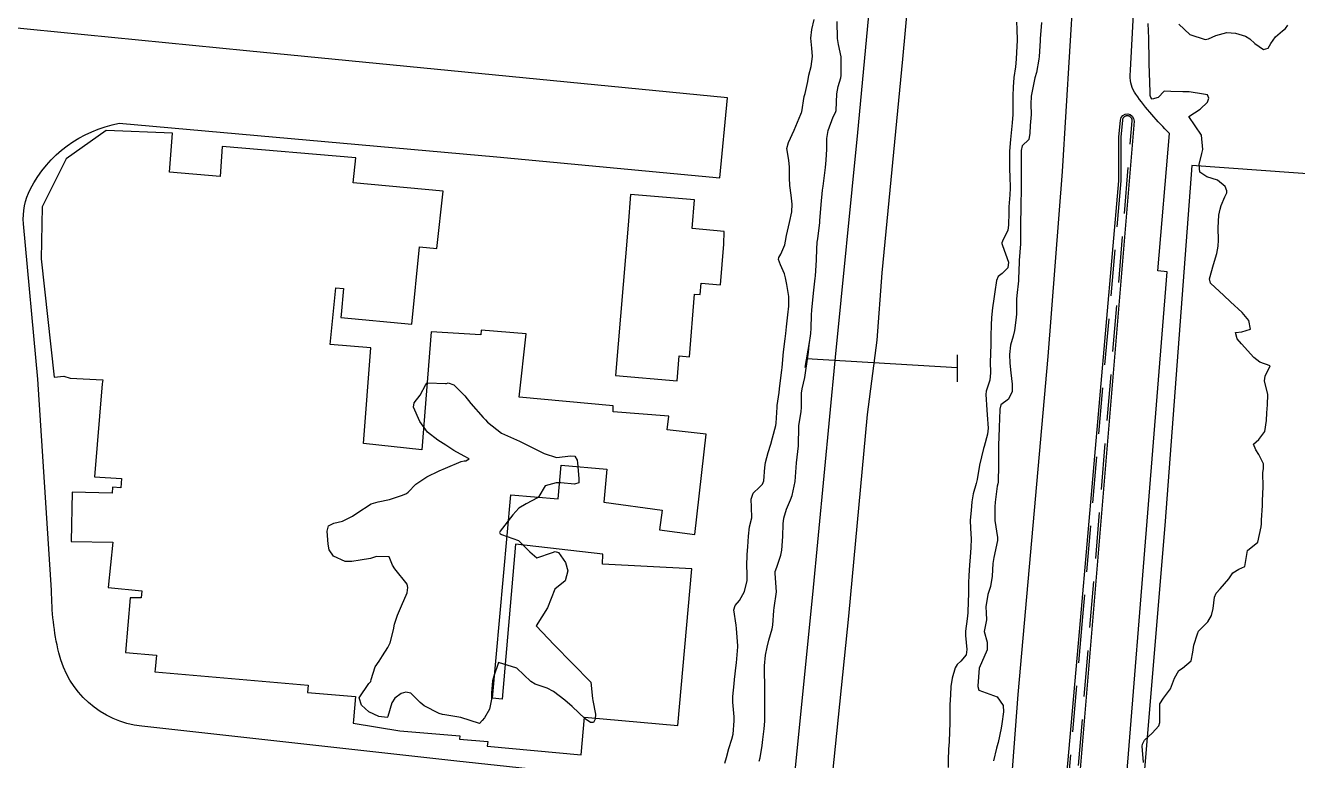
# Model space of a CAD drawing. Header units: metres. Extents: x 298520 to 308411, y 7433745 to 7450750.
# Drawn here: x 300370.5 to 300508.2, y 7446359.8 to 7446439.4 of the extents above; entities that cross this region are included whole.
import ezdxf

# ---------------------------------------------------------------- set-up
doc = ezdxf.new("R2010")
doc.units = ezdxf.units.M
doc.header["$LTSCALE"] = 10
doc.linetypes.add('DASHED', pattern=[0.75, 0.5, -0.25])
for name, color, linetype in [('Area Verde e Lazer', 94, 'Continuous'), ('Canteiro', 45, 'DASHED'), ('Curvas de Nivel 1m', 11, 'Continuous'), ('Edificações', 30, 'Continuous'), ('Linha Férrea', 251, 'TRACKS'), ('Pórtico', 62, 'Continuous'), ('Vias Primárias', 230, 'Continuous')]:
    doc.layers.add(name, color=color, linetype=linetype)
doc.linetypes.add('TRACKS', pattern='A,0.15,[130,ltypeshp.shx,S=0.25,R=0,X=0,Y=0],0.15', length=0.3)

msp = doc.modelspace()

# ---------------------------------------------------------------- linework, layer by layer
at = {"layer": 'Area Verde e Lazer'}
msp.add_lwpolyline([(300587.65, 7446262.7), (300591.1, 7446271.17), (300598.93, 7446368.55, 0.107982), (300598.48, 7446382.79, 0.030285), (300595.03, 7446393.65, 0.129096), (300585.58, 7446406.75, 0.00851), (300576.75, 7446413.78, 0.144429), (300563.28, 7446418.98), (300519.27, 7446422.57), (300496.76, 7446424.2), (300493.89, 7446385.69), (300484.65, 7446274.71), (300483, 7446253.43), (300508.99, 7446251.14, -0.167668), (300509.75, 7446250.81, 0.419535), (300583.46, 7446253.91, 0.146064)], format="xyb", close=True, dxfattribs=at)
at = {"layer": 'Canteiro'}
msp.add_lwpolyline([(300470.73, 7446182.87), (300475.83, 7446249.91), (300478.23, 7446280.22), (300480.14, 7446306.9), (300490.3, 7446429.02, 0.974059), (300489.24, 7446429.09), (300489.07, 7446427.25), (300489.07, 7446422.54), (300484.93, 7446375.33), (300481.24, 7446333.36), (300479.07, 7446302.24), (300475.01, 7446249.89), (300472.85, 7446220.73), (300470.55, 7446189.45), (300469.94, 7446182.63), (300469.74, 7446180.39), (300470.71, 7446181.98)], format="xyb", close=True, dxfattribs=at)
at = {"layer": 'Curvas de Nivel 1m', "flags": 128}
for points, elevation in [([(300446.23, 7446359.47), (300446.41, 7446360.09), (300446.65, 7446361.06), (300446.99, 7446362.09), (300447.1, 7446362.62), (300447.24, 7446364.08), (300447.24, 7446364.51), (300447.07, 7446366.09), (300447.07, 7446366.71), (300447.21, 7446368.08), (300447.26, 7446368.54), (300447.44, 7446370.08), (300447.47, 7446370.35), (300447.64, 7446372.08), (300447.64, 7446372.2), (300447.48, 7446374.08), (300447.44, 7446374.42), (300447.2, 7446376.09), (300447.32, 7446376.57), (300447.81, 7446377.1), (300448.35, 7446378.07), (300448.63, 7446379.28), (300448.64, 7446380.07), (300448.6, 7446380.81), (300448.63, 7446382.07), (300448.71, 7446382.9), (300448.77, 7446384.07), (300448.9, 7446385.07), (300449.15, 7446386.06), (300449.09, 7446387.22), (300449.05, 7446388.06), (300449.29, 7446388.72), (300449.96, 7446389.38), (300450.31, 7446389.71), (300450.45, 7446390.05), (300450.53, 7446391.5), (300450.6, 7446392.04), (300450.92, 7446393.13), (300451.18, 7446394.04), (300451.36, 7446394.7), (300451.74, 7446396.03), (300451.78, 7446396.3), (300451.87, 7446398.03), (300451.89, 7446398.21), (300452.08, 7446399.61), (300452.13, 7446400.03), (300452.35, 7446401.79), (300452.39, 7446402.03), (300452.43, 7446402.34), (300452.57, 7446404.02), (300452.76, 7446405.41), (300452.83, 7446406.02), (300452.88, 7446406.73), (300453.03, 7446408.02), (300453.15, 7446408.98), (300453.16, 7446410.02), (300452.92, 7446411.32), (300452.78, 7446412.02), (300452.67, 7446412.45), (300452.25, 7446413.43), (300452.04, 7446414.03), (300452.06, 7446414.23), (300452.26, 7446414.6), (300452.71, 7446415.59), (300452.79, 7446416.02), (300452.88, 7446416.61), (300453.22, 7446418.02), (300453.48, 7446419.18), (300453.52, 7446420.01), (300453.38, 7446420.97), (300453.24, 7446422.02), (300453.2, 7446422.86), (300453.2, 7446424.02), (300453.14, 7446424.78), (300452.94, 7446426.02), (300453.09, 7446426.7), (300453.71, 7446428.01), (300454.44, 7446429.75), (300454.52, 7446429.93), (300454.54, 7446430), (300454.8, 7446431.66), (300454.9, 7446432), (300455.19, 7446433.29), (300455.31, 7446433.99), (300455.57, 7446434.92), (300455.69, 7446435.99), (300455.62, 7446436.9), (300455.53, 7446437.99), (300455.63, 7446438.91), (300455.9, 7446439.99)], 667), ([(300449.94, 7446359.71), (300450.03, 7446360.05), (300450.27, 7446361.4), (300450.34, 7446362.04), (300450.47, 7446363.22), (300450.56, 7446364.04), (300450.56, 7446365.16), (300450.53, 7446366.04), (300450.54, 7446367.19), (300450.56, 7446368.04), (300450.52, 7446369.24), (300450.5, 7446370.04), (300450.6, 7446371.18), (300450.78, 7446372.04), (300450.99, 7446372.81), (300451.33, 7446374.03), (300451.4, 7446374.41), (300451.51, 7446376.03), (300451.54, 7446376.3), (300451.82, 7446378.03), (300451.66, 7446380.03), (300451.67, 7446380.22), (300451.86, 7446380.72), (300452.29, 7446382.02), (300452.4, 7446382.55), (300452.51, 7446384.02), (300452.52, 7446385.41), (300452.59, 7446386.02), (300452.89, 7446386.97), (300453.32, 7446388.01), (300453.49, 7446388.46), (300453.82, 7446390), (300453.99, 7446392), (300454.18, 7446393.83), (300454.19, 7446394), (300454.22, 7446395.82), (300454.24, 7446396), (300454.48, 7446397.57), (300454.51, 7446398), (300454.52, 7446399.55), (300454.58, 7446400), (300454.86, 7446401.24), (300454.99, 7446401.99), (300455.14, 7446402.97), (300455.27, 7446403.99), (300455.36, 7446404.77), (300455.52, 7446405.99), (300455.57, 7446406.59), (300455.58, 7446407.99), (300455.62, 7446408.55), (300455.77, 7446409.98), (300455.8, 7446410.39), (300456, 7446411.98), (300456.02, 7446412.2), (300456.12, 7446413.98), (300456.13, 7446414.11), (300456.22, 7446415.98), (300456.23, 7446416.03), (300456.29, 7446416.3), (300456.5, 7446417.98), (300456.51, 7446418.19), (300456.65, 7446419.98), (300456.8, 7446421.52), (300456.86, 7446421.97), (300456.94, 7446422.55), (300457.1, 7446423.97), (300457.19, 7446424.78), (300457.24, 7446425.97), (300457.24, 7446427.13), (300457.39, 7446427.97), (300457.93, 7446429.45), (300458.2, 7446429.95), (300458.25, 7446430.15), (300458.33, 7446431.95), (300458.48, 7446432.75), (300458.76, 7446433.68), (300458.8, 7446433.95), (300458.82, 7446435.64), (300458.79, 7446435.95), (300458.53, 7446437.29), (300458.41, 7446437.95), (300458.39, 7446439.78)], 668), ([(300477.79, 7446439.72), (300477.82, 7446438.98), (300477.85, 7446437.72), (300477.78, 7446436.46), (300477.75, 7446435.72), (300477.66, 7446434.88), (300477.48, 7446433.73), (300477.41, 7446432.66), (300477.39, 7446431.73), (300477.38, 7446430.81), (300477.38, 7446429.73), (300477.33, 7446428.83), (300477.22, 7446427.73), (300477.14, 7446427), (300477.04, 7446425.73), (300477.03, 7446425.09), (300477.04, 7446423.73), (300477.05, 7446423.05), (300477.08, 7446421.73), (300477.06, 7446421.02), (300476.97, 7446419.73), (300476.94, 7446419.11), (300476.92, 7446417.73), (300476.84, 7446417.19), (300476.28, 7446415.99), (300476.18, 7446415.83), (300476.19, 7446415.74), (300476.27, 7446415.54), (300476.9, 7446413.73), (300476.86, 7446413.12), (300476.24, 7446412.5), (300475.8, 7446412.18), (300475.61, 7446411.75), (300475.45, 7446410.51), (300475.32, 7446409.75), (300475.17, 7446408.77), (300475.09, 7446407.75), (300475.04, 7446406.89), (300475.01, 7446405.75), (300475, 7446404.9), (300474.96, 7446403.75), (300474.95, 7446402.92), (300474.98, 7446401.75), (300474.89, 7446400.96), (300474.5, 7446399.76), (300474.45, 7446399.39), (300474.58, 7446397.75), (300474.62, 7446397.19), (300474.71, 7446395.75), (300474.66, 7446395.12), (300474.28, 7446393.76), (300474.22, 7446393.55), (300474, 7446392.67), (300473.79, 7446391.76), (300473.54, 7446390.21), (300473.43, 7446389.78), (300473.09, 7446388.64), (300472.94, 7446387.78), (300472.86, 7446386.86), (300472.78, 7446385.78), (300472.8, 7446384.89), (300472.86, 7446383.78), (300472.84, 7446382.83), (300472.76, 7446381.78), (300472.69, 7446380.95), (300472.61, 7446379.78), (300472.58, 7446379.05), (300472.57, 7446377.78), (300472.56, 7446377.04), (300472.52, 7446375.78), (300472.46, 7446375.12), (300472.25, 7446373.79), (300472.25, 7446373.3), (300472.42, 7446371.78), (300472.33, 7446371.21), (300471.74, 7446370.54), (300471.35, 7446370.18), (300471.15, 7446369.8), (300470.83, 7446368.69), (300470.69, 7446367.8), (300470.63, 7446366.87), (300470.58, 7446365.8), (300470.58, 7446364.89), (300470.57, 7446363.8), (300470.54, 7446362.9), (300470.48, 7446361.8), (300470.44, 7446360.99), (300470.37, 7446359.8), (300470.38, 7446359.02)], 668), ([(300480.47, 7446439.69), (300480.34, 7446437.9), (300480.33, 7446437.69), (300480.22, 7446435.99), (300480.19, 7446435.69), (300479.93, 7446434.27), (300479.78, 7446433.7), (300479.56, 7446432.62), (300479.36, 7446431.7), (300479.32, 7446430.85), (300479.38, 7446429.71), (300479.25, 7446428.53), (300479.22, 7446427.71), (300479.12, 7446427), (300478.4, 7446426.31), (300478.3, 7446425.81), (300478.3, 7446425.72), (300478.3, 7446423.79), (300478.3, 7446423.72), (300478.28, 7446421.79), (300478.28, 7446421.72), (300478.24, 7446419.81), (300478.24, 7446419.72), (300478.2, 7446417.82), (300478.2, 7446417.72), (300478.21, 7446415.79), (300478.2, 7446415.72), (300478.08, 7446413.9), (300478.08, 7446413.72), (300478.01, 7446411.94), (300477.99, 7446411.72), (300477.82, 7446410.12), (300477.8, 7446409.72), (300477.77, 7446408.14), (300477.74, 7446407.72), (300477.58, 7446406.32), (300477.43, 7446405.73), (300477.15, 7446404.73), (300477.03, 7446403.73), (300477.06, 7446402.79), (300477.17, 7446401.73), (300477.31, 7446400.51), (300477.32, 7446399.73), (300476.9, 7446398.9), (300476.07, 7446398.28), (300475.98, 7446397.82), (300475.98, 7446397.74), (300475.91, 7446395.88), (300475.91, 7446395.74), (300475.85, 7446393.9), (300475.85, 7446393.74), (300475.83, 7446391.91), (300475.83, 7446391.74), (300475.81, 7446389.9), (300475.77, 7446389.74), (300475.69, 7446389.47), (300475.48, 7446387.75), (300475.43, 7446387.24), (300475.44, 7446385.75), (300475.72, 7446383.92), (300475.74, 7446383.74), (300475.73, 7446383.58), (300475.33, 7446381.75), (300475.22, 7446381.1), (300475.15, 7446379.75), (300474.97, 7446378.62), (300474.68, 7446377.76), (300474.46, 7446376.41), (300474.51, 7446375.76), (300474.53, 7446375.02), (300474.28, 7446373.76), (300474.6, 7446372.59), (300474.59, 7446371.76), (300473.73, 7446369.77), (300473.61, 7446367.87), (300473.61, 7446367.77), (300473.7, 7446367.39), (300474.91, 7446366.96), (300475.69, 7446366.66), (300476.35, 7446365.73), (300476.37, 7446365.04), (300476.19, 7446363.73), (300476.12, 7446363.26), (300475.79, 7446361.74), (300475.76, 7446361.61), (300475.63, 7446361.11), (300475.28, 7446359.74)], 667), ([(300491.51, 7446359.55), (300491.4, 7446361.32), (300491.43, 7446361.55), (300491.64, 7446361.99), (300492.45, 7446362.73), (300493.18, 7446363.53), (300493.3, 7446363.89), (300493.29, 7446365.53), (300493.31, 7446365.91), (300493.69, 7446366.53), (300494.45, 7446367.52), (300494.88, 7446368.68), (300495.35, 7446369.51), (300495.73, 7446369.78), (300496.68, 7446370.55), (300496.87, 7446371.49), (300496.99, 7446372.26), (300497.36, 7446373.48), (300497.49, 7446373.77), (300497.78, 7446374.07), (300498.49, 7446374.78), (300498.87, 7446375.47), (300499.06, 7446376.22), (300499.22, 7446377.47), (300499.39, 7446377.9), (300499.83, 7446378.35), (300500.77, 7446379.45), (300501.2, 7446380.09), (300501.86, 7446380.48), (300502.49, 7446380.79), (300502.62, 7446381.42), (300502.79, 7446382.52), (300503.89, 7446383.41), (300504.25, 7446385.07), (300504.29, 7446385.4), (300504.31, 7446385.79), (300504.41, 7446387.4), (300504.42, 7446387.88), (300504.47, 7446389.4), (300504.46, 7446390.93), (300504.5, 7446391.4), (300504.5, 7446391.9), (300504.01, 7446392.89), (300503.69, 7446393.41), (300503.43, 7446394.01), (300504.02, 7446394.52), (300504.65, 7446395.4), (300504.85, 7446396.6), (300504.86, 7446397.4), (300504.95, 7446398.28), (300504.99, 7446399.4), (300504.63, 7446400.87), (300504.68, 7446401.4), (300505.25, 7446402.52), (300504.13, 7446402.91), (300503.48, 7446403.42), (300502.15, 7446404.87), (300501.66, 7446405.43), (300501.5, 7446406.1), (300502.16, 7446406.19), (300503.12, 7446406.47), (300502.93, 7446407.42), (300502.19, 7446408.28), (300500.96, 7446409.44), (300500.21, 7446410.12), (300498.77, 7446411.47), (300498.67, 7446411.91), (300499.1, 7446413.47), (300499.45, 7446414.65), (300499.6, 7446415.46), (300499.63, 7446416.11), (300499.6, 7446417.46), (300499.67, 7446418.81), (300499.82, 7446419.46), (300499.94, 7446419.85), (300500.34, 7446420.8), (300500.55, 7446421.25), (300500.55, 7446421.45), (300500.36, 7446421.93), (300499.53, 7446422.62), (300498.37, 7446422.95), (300497.61, 7446423.49), (300497.55, 7446424.32), (300497.83, 7446425.49), (300497.95, 7446425.94), (300497.82, 7446427.49), (300496.44, 7446429.5), (300497.65, 7446430.29), (300498.46, 7446431.05), (300498.58, 7446431.48), (300498.47, 7446431.83), (300498.02, 7446431.93), (300496.47, 7446432.17), (300495.8, 7446432.18), (300494.47, 7446432.2), (300493.76, 7446432.24), (300493.12, 7446431.54), (300492.46, 7446431.36), (300492.32, 7446431.55), (300492.26, 7446431.76), (300492.21, 7446433.55), (300492.19, 7446433.85), (300492.15, 7446435.55), (300492.14, 7446435.93), (300492.11, 7446437.55), (300492.12, 7446437.98), (300492.02, 7446439.56)], 667), ([(300495.35, 7446439.51), (300496.55, 7446438.36), (300498.2, 7446437.83), (300498.55, 7446437.89), (300499.36, 7446438.28), (300500.55, 7446438.61), (300501.47, 7446438.52), (300502.55, 7446438.18), (300503.04, 7446437.91), (300503.58, 7446437.41), (300504.53, 7446436.74), (300505.02, 7446436.91), (300505.32, 7446437.39), (300505.82, 7446438.12), (300506.56, 7446438.78), (300506.89, 7446439.04), (300507.16, 7446439.37)], 667)]:
    msp.add_lwpolyline(points, dxfattribs=dict(at, elevation=elevation))
at = {"layer": 'Curvas de Nivel 1m', "elevation": 667, "flags": 128}
msp.add_lwpolyline([(300416.09, 7446400.6), (300416.29, 7446400.65), (300416.89, 7446400.45), (300418.08, 7446399.27), (300418.72, 7446398.42), (300420.05, 7446396.91), (300420.3, 7446396.66), (300420.54, 7446396.4), (300422.03, 7446395.2), (300424.01, 7446394.36), (300426, 7446393.34), (300426.67, 7446393), (300428, 7446392.58), (300429.55, 7446392.75), (300430, 7446392.71), (300430.24, 7446392.29), (300430.26, 7446392.02), (300430.43, 7446390.29), (300430.41, 7446389.84), (300429.96, 7446389.69), (300428.45, 7446389.82), (300427.97, 7446389.85), (300426.78, 7446389.51), (300426.07, 7446388.34), (300425.94, 7446388.2), (300424.73, 7446387.56), (300423.93, 7446387.08), (300423.26, 7446386.37), (300421.9, 7446384.59), (300421.82, 7446384.47), (300421.85, 7446384.39), (300421.9, 7446384.33), (300422.04, 7446384.25), (300423.89, 7446383.58), (300425.12, 7446382.35), (300425.87, 7446381.72), (300427.56, 7446382.31), (300427.87, 7446382.42), (300428.21, 7446382.31), (300428.96, 7446381.2), (300429.24, 7446380.3), (300428.92, 7446379.22), (300427.82, 7446378.31), (300427.03, 7446376.32), (300425.78, 7446374.34), (300427.75, 7446372.31), (300429.73, 7446370.29), (300431.7, 7446368.27), (300431.91, 7446366.49), (300431.94, 7446366.27), (300432.21, 7446364.8), (300432.2, 7446364.26), (300432.02, 7446363.9), (300431.66, 7446363.89), (300431.1, 7446364.28), (300429.68, 7446365.61), (300428.91, 7446366.3), (300427.69, 7446367.26), (300426.98, 7446367.61), (300425.7, 7446368.04), (300425.23, 7446368.34), (300423.72, 7446369.76), (300421.73, 7446370.39), (300421.21, 7446368.9), (300421.06, 7446368.4), (300420.98, 7446367.1), (300420.96, 7446366.4), (300420.73, 7446365.35), (300420.19, 7446364.4), (300419.97, 7446364.09), (300419.65, 7446363.79), (300417.66, 7446364.43), (300415.93, 7446364.73), (300415.67, 7446364.75), (300415.29, 7446364.85), (300413.67, 7446365.68), (300413.23, 7446366.04), (300412.81, 7446366.49), (300412.25, 7446367.06), (300411.69, 7446367.19), (300411.17, 7446367.03), (300410.51, 7446366.52), (300410.18, 7446366.02), (300409.73, 7446364.53), (300409.71, 7446364.48), (300409.66, 7446364.43), (300408.76, 7446364.54), (300407.67, 7446365.03), (300406.89, 7446365.78), (300406.63, 7446366.57), (300407.7, 7446368.13), (300407.91, 7446368.34), (300407.95, 7446368.55), (300408.36, 7446369.91), (300408.8, 7446370.54), (300409.18, 7446371.09), (300409.75, 7446372.02), (300410, 7446372.53), (300410.36, 7446373.94), (300410.48, 7446374.52), (300410.79, 7446375.51), (300411.22, 7446376.51), (300411.82, 7446377.92), (300411.9, 7446378.5), (300411.83, 7446378.88), (300410.49, 7446380.52), (300410.26, 7446380.93), (300409.87, 7446381.82), (300408.53, 7446381.88), (300407.86, 7446381.65), (300406.76, 7446381.47), (300405.86, 7446381.31), (300405.13, 7446381.32), (300403.87, 7446381.9), (300403.41, 7446382.6), (300403.28, 7446383.2), (300403.18, 7446384.61), (300403.33, 7446385.18), (300403.91, 7446385.46), (300404.83, 7446385.67), (300405.92, 7446386.23), (300406.38, 7446386.57), (300407.93, 7446387.55), (300408.69, 7446387.79), (300409.94, 7446388.05), (300411.32, 7446388.51), (300411.77, 7446388.68), (300411.95, 7446388.82), (300412.76, 7446389.69), (300413.97, 7446390.48), (300415.31, 7446391.13), (300415.98, 7446391.44), (300417.69, 7446392.14), (300417.99, 7446392.21), (300418.19, 7446392.23), (300418.55, 7446392.42), (300418, 7446392.74), (300416.89, 7446393.33), (300416.01, 7446393.93), (300415.16, 7446394.47), (300414.03, 7446395.34), (300413.21, 7446396.49), (300412.53, 7446398.02), (300412.61, 7446398.49), (300413.24, 7446399.32), (300413.84, 7446400.48), (300413.95, 7446400.63), (300414.09, 7446400.67), (300415.97, 7446400.58)], close=True, dxfattribs=at)
at = {"layer": 'Edificações'}
for points in [[(300378.82, 7446400.55), (300377.98, 7446390.49), (300380.91, 7446390.32), (300380.85, 7446389.31), (300379.93, 7446389.37), (300379.92, 7446388.73), (300375.57, 7446388.81), (300375.48, 7446383.49), (300379.98, 7446383.41), (300379.49, 7446378.51), (300383.11, 7446378.15), (300383.03, 7446377.38), (300381.86, 7446377.39), (300381.36, 7446371.46), (300384.69, 7446371.18), (300384.57, 7446369.68), (300384.52, 7446369.37), (300401.12, 7446367.92), (300401.05, 7446367.14), (300406.24, 7446366.69), (300406.02, 7446364.19), (300405.99, 7446363.82), (300411.05, 7446363), (300417.53, 7446362.45), (300417.5, 7446362.1), (300420.55, 7446361.84), (300420.51, 7446361.31), (300430.66, 7446360.39), (300431.03, 7446364.48), (300441.14, 7446363.57), (300442.66, 7446380.52), (300432.97, 7446381.03), (300433.03, 7446382.1), (300423.56, 7446383.18), (300422.1, 7446366.43), (300421.07, 7446366.52), (300423.04, 7446388.55), (300428.18, 7446388.09), (300428.5, 7446391.75), (300433.45, 7446391.31), (300433.13, 7446387.75), (300439.44, 7446386.89), (300439.15, 7446384.76), (300442.98, 7446384.23), (300444.19, 7446395.11), (300439.98, 7446395.57), (300440.14, 7446397.05), (300434.13, 7446397.52), (300434.12, 7446398.18), (300423.97, 7446399.11), (300424.7, 7446405.98), (300419.85, 7446406.38), (300419.81, 7446405.86), (300414.43, 7446406.17), (300413.44, 7446393.4), (300407.1, 7446394.08), (300407.89, 7446404.45), (300403.52, 7446404.8), (300404.1, 7446410.95), (300404.96, 7446410.87), (300404.7, 7446408.08), (300404.67, 7446407.73), (300412.33, 7446407.01), (300413.17, 7446415.39), (300415.05, 7446415.2), (300415.74, 7446421.43), (300405.98, 7446422.31), (300406.28, 7446425.02), (300391.83, 7446426.24), (300391.58, 7446423.01), (300386.13, 7446423.47), (300386.43, 7446427.7), (300379.25, 7446427.99), (300374.93, 7446424.92), (300372.34, 7446419.71), (300372.22, 7446414.09), (300373.62, 7446401.28), (300374.68, 7446401.4), (300375.36, 7446401.17), (300378.9, 7446400.99)], [(300446.12, 7446415.66), (300446.14, 7446417.05), (300442.68, 7446417.37), (300442.94, 7446420.48), (300436.02, 7446421.06), (300435.75, 7446417.75), (300434.38, 7446401.45), (300441.06, 7446400.89), (300441.29, 7446403.58), (300442.39, 7446403.49), (300442.95, 7446410.27), (300443.53, 7446410.22), (300443.64, 7446411.47), (300445.75, 7446411.29)]]:
    msp.add_lwpolyline(points, close=True, dxfattribs=at)
at = {"layer": 'Linha Férrea', "flags": 128}
for points in [[(298729.26, 7450749.95), (298734.81, 7450730.65), (298742.34, 7450703.45), (298750.12, 7450676.24), (298757.89, 7450649.2), (298765.19, 7450623.71), (298769.98, 7450606.42), (298776.49, 7450583.29), (298783.06, 7450560.25), (298788.16, 7450542.21), (298793.82, 7450521.58), (298798.12, 7450506.61), (298804.39, 7450484.42), (298809.29, 7450466.84), (298814.55, 7450448.86), (298819.56, 7450431.22), (298826.27, 7450408.65), (298831.93, 7450389.31), (298837.13, 7450370.78), (298842.09, 7450352.4), (298847.8, 7450331.82), (298852.15, 7450316.41), (298858.34, 7450294.77), (298862.97, 7450278.96), (298867.95, 7450260.09), (298870.92, 7450249.95), (298873.72, 7450238.98), (298878.36, 7450222.7), (298882.03, 7450210.36), (298885.6, 7450197.65), (298890.19, 7450181.05), (298894.64, 7450166.01), (298898.99, 7450149.81), (298904.36, 7450131.79), (298908.12, 7450117.71), (298911.93, 7450103.95), (298916.1, 7450089.04), (298920.55, 7450073.4), (298923.21, 7450064.32), (298926.47, 7450052.58), (298930.32, 7450038.96), (298934.72, 7450023.22), (298938.25, 7450011.62), (298941.51, 7449999.19), (298944.4, 7449989.65), (298947.7, 7449977.68), (298952.33, 7449961.49), (298956.97, 7449946.58), (298961.92, 7449929.02), (298965.91, 7449915.26), (298970.08, 7449900.9), (298973.94, 7449887.79), (298977.79, 7449874.85), (298981.55, 7449862.47), (298986.37, 7449847.2), (298989.85, 7449836.37), (298994.58, 7449822.34), (298999.44, 7449807.29), (299004.07, 7449794.27), (299008.7, 7449781.66), (299013.06, 7449770.33), (299018.29, 7449757.72), (299022.32, 7449748.04), (299026.82, 7449737.63), (299031.86, 7449726.85), (299036.81, 7449716.9), (299043.1, 7449705.2), (299047.82, 7449696.53), (299054.33, 7449685.57), (299060.66, 7449675.85), (299069.47, 7449663.1), (299077.54, 7449652.87), (299085.43, 7449643.34), (299089.83, 7449637.78), (299098.73, 7449628.56), (299107.99, 7449618.79), (299117.44, 7449610.03), (299127.08, 7449601.22), (299138.45, 7449591.78), (299150.41, 7449582.65), (299162.78, 7449573.98), (299174, 7449567), (299185.96, 7449560.3), (299199.7, 7449553.22), (299213.25, 7449547.02), (299227.03, 7449541.5), (299242, 7449536.52), (299258.42, 7449531.83), (299277.22, 7449527.81), (299295.93, 7449525.03), (299311.59, 7449523.57), (299326.88, 7449522.88), (299340.97, 7449522.75), (299353.57, 7449523.11), (299369.27, 7449524.07), (299382.83, 7449525.21), (299396.61, 7449526.72), (299414.18, 7449529.5), (299430.97, 7449532.6), (299440.14, 7449534.84), (299451.09, 7449537.49), (299469.67, 7449542.92), (299486.96, 7449547.76), (299510.38, 7449554.83), (299531.41, 7449561.04), (299544.9, 7449564.89), (299559.19, 7449569.07), (299590.2, 7449576.67), (299616.42, 7449582.26), (299645.03, 7449585.8), (299675.25, 7449587.64), (299705.52, 7449586.26), (299732.88, 7449582.83), (299762.58, 7449576.09), (299791.89, 7449566.94), (299816.22, 7449556.9), (299840.77, 7449544.78), (299859.68, 7449534.39), (299878.53, 7449521.31), (299897.38, 7449507.14), (299919.54, 7449486.99), (299927.66, 7449478.63), (299947.13, 7449456.96), (299961.5, 7449437.96), (299971.14, 7449424.78), (299981.87, 7449408.32), (299997.59, 7449383.68), (300016.23, 7449354.96), (300035.86, 7449324.69), (300055.14, 7449295.59), (300073.23, 7449268.4), (300085.87, 7449249.95), (300089.5, 7449244.78), (300101.21, 7449227.65), (300111.2, 7449214.14), (300124.75, 7449194.74), (300135.91, 7449179.76), (300148.3, 7449162.13), (300160.8, 7449144.57), (300173.13, 7449128.48), (300185.52, 7449112.09), (300198.4, 7449095.76), (300207.46, 7449083.98), (300220.09, 7449068.52), (300233.47, 7449051.74), (300246.78, 7449035.35), (300263.48, 7449015.08), (300277.53, 7448998.44), (300292.81, 7448981.5), (300306.69, 7448964.86), (300324.62, 7448944.39), (300340.4, 7448926.52), (300357.9, 7448907.84), (300372.75, 7448891.82), (300392.04, 7448871.05), (300410.72, 7448852.07), (300427.48, 7448834.14), (300439.25, 7448822.86), (300454.9, 7448806.53), (300473.45, 7448788.16), (300493.11, 7448768.81), (300511.71, 7448749.95), (300518.2, 7448743.61), (300525.67, 7448735.98), (300530.89, 7448730.36), (300538.14, 7448723.28), (300543.77, 7448717.62), (300548.92, 7448711.9), (300554.78, 7448706.09), (300562.44, 7448698.57), (300570.48, 7448690.2), (300580.06, 7448680.51), (300590.01, 7448670.63), (300599.1, 7448661.39), (300608.57, 7448651.7), (300616.68, 7448643.32), (300625.58, 7448633.86), (300633.62, 7448625.86), (300641.21, 7448617.86), (300649.58, 7448609.9), (300659.39, 7448599.72), (300667.39, 7448591.23), (300676.1, 7448582.78), (300683.87, 7448574.67), (300691.72, 7448567.15), (300703.33, 7448554.88), (300711.74, 7448546.35), (300718.09, 7448539.77), (300726.51, 7448530.98), (300733.15, 7448523.7), (300741.15, 7448514.42), (300747.43, 7448507.24), (300750.05, 7448504.02), (300758.17, 7448493.99), (300764.85, 7448485.24), (300772.25, 7448475.55), (300781.11, 7448462.86), (300788.18, 7448452.15), (300795.99, 7448439.11), (300802.71, 7448427.66), (300809.14, 7448414.66), (300814.96, 7448402.42), (300819.76, 7448391.6), (300824.72, 7448378.53), (300829.08, 7448366.59), (300833.25, 7448353.86), (300836.59, 7448342.44), (300839.82, 7448330.57), (300842.68, 7448317.91), (300845.76, 7448304.2), (300848.39, 7448291.17), (300849.93, 7448279.9), (300851.84, 7448266.76), (300852.63, 7448254.17), (300852.97, 7448249.95), (300853.72, 7448237.64), (300853.9, 7448226.07), (300854.16, 7448215.15), (300853.84, 7448203.83), (300853.6, 7448192.91), (300852.79, 7448182.25), (300851.99, 7448170.79), (300850.8, 7448159.3), (300849.22, 7448146.77), (300848.15, 7448135.49), (300846.96, 7448124.11), (300845.44, 7448113.55), (300844.22, 7448102.2), (300842.29, 7448090.39), (300840.98, 7448078.33), (300839.61, 7448068.39), (300838.21, 7448056.39), (300836.54, 7448045.17), (300835.02, 7448032.67), (300833.53, 7448020.34), (300832.28, 7448009.21), (300831.09, 7447998.64), (300829.87, 7447985.93), (300828.43, 7447973.71), (300826.55, 7447955.64), (300825.16, 7447943.39), (300824.99, 7447942.25), (300823.84, 7447930.96), (300822.66, 7447919.83), (300821.59, 7447909.07), (300820.24, 7447895.41), (300819.53, 7447885.93), (300818.68, 7447872.07), (300818.3, 7447858.8), (300817.93, 7447851.92), (300817.79, 7447841.86), (300817.93, 7447833.49), (300818.52, 7447815.84), (300820.36, 7447795.88), (300822.45, 7447776.73), (300825.92, 7447759), (300827.72, 7447750.22), (300828.69, 7447743.23), (300830.47, 7447731.54), (300833.75, 7447711.15), (300838.98, 7447681.97), (300842.16, 7447664.85), (300846.25, 7447643.57), (300856.9, 7447587.93), (300861.3, 7447564.71), (300863.73, 7447552.02), (300867.08, 7447534.8), (300870.25, 7447518.15), (300879.14, 7447471.41), (300882.72, 7447452.43), (300886.2, 7447433.44), (300890.62, 7447408.95), (300893.06, 7447394), (300894.89, 7447382.53), (300896.02, 7447374.92), (300897.06, 7447367.88), (300898.67, 7447355.2), (300899.88, 7447344.17), (300901.15, 7447328.57), (300902.42, 7447306.17), (300902.63, 7447290.93), (300902.64, 7447274.91), (300901.21, 7447249.81), (300899.89, 7447235.45), (300897.42, 7447214.97), (300896.24, 7447207.11, -0.017609), (300893.25, 7447191.07), (300890.79, 7447180.01), (300886.35, 7447162.34), (300883.12, 7447151.27), (300877.52, 7447133.87), (300873.86, 7447123.75), (300865.53, 7447103.06), (300859.82, 7447090.39), (300850.5, 7447071.41), (300846.31, 7447063.11), (300836.81, 7447045.83), (300827.66, 7447031.2), (300815.39, 7447013.01), (300803.07, 7446996.23), (300792.97, 7446983.25), (300781.45, 7446969.29), (300759.63, 7446945.43), (300748.36, 7446933.67), (300737.3, 7446922.45), (300720.18, 7446905.64), (300707.82, 7446893.56), (300697.06, 7446883.03), (300686.38, 7446872.22), (300676.51, 7446862.33), (300660.14, 7446845.84), (300651.99, 7446837.64), (300637.92, 7446823.84), (300624.1, 7446810.42), (300614.95, 7446801.57), (300610.11, 7446796.54), (300599.12, 7446785.64, 0.017844), (300588.78, 7446774.61), (300582.97, 7446768.6), (300572.81, 7446757.15), (300570.64, 7446754.42, -0.018804), (300566.87, 7446749.9, -0.021463), (300565.2, 7446747.77, 0.014089), (300560.74, 7446742.24), (300556.82, 7446737.07), (300549.02, 7446726.4), (300544.9, 7446720.15), (300542.99, 7446717.43), (300540.7, 7446714.01), (300534.52, 7446704.13), (300528.81, 7446694.78), (300525.37, 7446688.69), (300519.77, 7446678.44, 0.017217), (300513.56, 7446666.07), (300510.11, 7446659.47), (300505.35, 7446648.44), (300501.39, 7446638.95, 0.017957), (300498.45, 7446631.13), (300492.38, 7446614.65), (300488.09, 7446600.96), (300484.89, 7446590.08), (300482.45, 7446580.53), (300479.03, 7446566.17), (300475, 7446546.19), (300472.25, 7446530.08), (300469.72, 7446510.13), (300467.65, 7446494.09), (300465.34, 7446472.63), (300462.51, 7446448.28), (300460.59, 7446427.75), (300458.17, 7446403.46), (300455.72, 7446377.74), (300453.68, 7446357.58), (300451.18, 7446331.96), (300448.41, 7446302.91), (300446.1, 7446278.46), (300443.95, 7446255.99), (300443.33, 7446249.95), (300441.92, 7446236.03), (300439.71, 7446214.96), (300437.14, 7446189.66), (300434.77, 7446164.49), (300432.99, 7446145.94), (300427.67, 7446092.02), (300425.46, 7446069.07), (300422.05, 7446034.05), (300420.45, 7446017.74), (300416.95, 7445981.75), (300414.16, 7445952.95), (300410.69, 7445916.31), (300408.44, 7445891.81), (300405.72, 7445868.17), (300403.77, 7445842.74), (300401.65, 7445818.65), (300400.34, 7445806.14), (300399.88, 7445801.28), (300399.27, 7445794.56)], [(298905.36, 7450145.03), (298910.21, 7450124.87), (298915, 7450108.01), (298921.74, 7450085.27), (298926.98, 7450064.83), (298931, 7450051.74), (298934.22, 7450039.95), (298937.65, 7450027.98), (298940.46, 7450017.79), (298943.21, 7450008.62), (298945.87, 7449998.81), (298948.85, 7449988.08), (298952.22, 7449977.18), (298954.85, 7449967.64), (298957.89, 7449956.73), (298961.76, 7449943.85), (298964.9, 7449932.56), (298968.97, 7449920.29), (298972.37, 7449908.38), (298975.8, 7449896.21), (298979.29, 7449884.68), (298982.04, 7449875.08), (298985.46, 7449863.46), (298988.89, 7449853.47), (298994.25, 7449836.79), (298999.64, 7449820.01), (299004.12, 7449806.22), (299009.58, 7449791.55), (299017.07, 7449771.92), (299023.85, 7449755.78), (299031.35, 7449735.1), (299042.61, 7449714.77), (299049.16, 7449702.26), (299057.95, 7449687.8), (299067.13, 7449674.03), (299074.39, 7449663.76), (299083.27, 7449652.27), (299093.23, 7449640.21), (299104.87, 7449628.3), (299116.06, 7449616.93), (299127.19, 7449606.97), (299134.85, 7449600.4), (299146.06, 7449591), (299159.8, 7449581.13), (299172.88, 7449572.67), (299188.75, 7449563.55), (299203.49, 7449555.78), (299219.69, 7449548.78), (299229.29, 7449544.98), (299249.7, 7449538.2), (299264.42, 7449534.22), (299286.84, 7449530.18), (299305.28, 7449527.83), (299319.47, 7449527.11), (299340.21, 7449526.73), (299362.58, 7449527.5), (299380.33, 7449528.89), (299402.03, 7449531.43), (299418.39, 7449534.55), (299439.27, 7449538.77), (299455.55, 7449542.61), (299468.22, 7449546.45), (299486.07, 7449551.68), (299502.68, 7449556.43), (299521.87, 7449562.48), (299544.9, 7449569.51), (299558.76, 7449572.87), (299572.65, 7449576.47), (299589.39, 7449580.65), (299603.62, 7449583.9), (299623.71, 7449587.44), (299640.45, 7449589.67), (299657.81, 7449590.98), (299675.92, 7449591.55), (299694.25, 7449591.04), (299708.54, 7449590.13), (299722.18, 7449588.24), (299738.92, 7449585.56), (299759.65, 7449580.82), (299775.25, 7449576.47), (299786.44, 7449572.94), (299797.02, 7449569.28), (299807, 7449565.52), (299816.42, 7449561.56), (299823.6, 7449557.98), (299834.15, 7449553.02), (299842.94, 7449548.64), (299850.95, 7449544.05), (299857.58, 7449540.07), (299867.59, 7449534.04), (299879.68, 7449526.14), (299888.77, 7449519.65), (299901.69, 7449509.71), (299911.3, 7449500.7), (299920.63, 7449492.52), (299928.71, 7449484.63), (299935.81, 7449476.73), (299943.93, 7449467.26), (299951.1, 7449459), (299957.67, 7449450.78), (299963.48, 7449442.67), (299970.77, 7449432.3), (299976.47, 7449423.9), (299982.43, 7449414.86), (299988.89, 7449404.85), (299995.85, 7449394.44), (300002.31, 7449383.93), (300010.89, 7449370.22), (300018.78, 7449358.24), (300026.57, 7449345.89), (300033.39, 7449335.88), (300041.18, 7449324.04), (300049.36, 7449311.84), (300057.29, 7449299.74), (300065.47, 7449287.36), (300073.51, 7449275.7), (300081.01, 7449264.54), (300090.2, 7449251.3), (300091.16, 7449249.95), (300100.52, 7449236.17), (300109.4, 7449223.95), (300117.16, 7449213.19), (300127.34, 7449198.46), (300139.6, 7449181.45), (300149.95, 7449166.72), (300159.81, 7449153.47), (300168.75, 7449141.38), (300179.78, 7449126.35), (300190.93, 7449112.41), (300203.88, 7449095.22), (300217.31, 7449078.59), (300230.37, 7449062.01), (300242.89, 7449046.16), (300256.88, 7449029.77), (300272.78, 7449010.92), (300288.31, 7448992.87), (300306.3, 7448971.97), (300322.51, 7448953.54), (300337.05, 7448937.02), (300349.2, 7448923.52), (300363.43, 7448907.8), (300372.18, 7448898.27), (300387.65, 7448881.62), (300402.32, 7448866.09), (300417.3, 7448851.1), (300428.76, 7448838.96), (300440.72, 7448827.38), (300454.4, 7448813.15), (300467.46, 7448800.64), (300481.64, 7448785.53), (300502.23, 7448765.25), (300514.06, 7448753.85), (300517.83, 7448749.95), (300528.27, 7448738.98), (300540.78, 7448726.33), (300551.36, 7448715.26), (300568.36, 7448698.08), (300580.43, 7448686.45), (300591.07, 7448675.24), (300605.82, 7448660), (300619.83, 7448645.87), (300631.53, 7448633.85), (300641.93, 7448623.39), (300651.2, 7448614.13), (300663.21, 7448601.74), (300675.65, 7448588.97), (300686.37, 7448579.14), (300697.13, 7448567), (300714.31, 7448549.82), (300728.06, 7448535.25), (300742.19, 7448519.95), (300754.02, 7448506), (300763.61, 7448493.67), (300772.13, 7448482.97), (300781.59, 7448469.9), (300789.87, 7448457.45), (300798.09, 7448444.14), (300806.37, 7448430.38), (300809.35, 7448423.73), (300815.83, 7448410.72), (300822.18, 7448396.83), (300827.78, 7448382.46), (300832.26, 7448369.32), (300838.3, 7448352.65), (300842.66, 7448335.9), (300846.95, 7448318.72), (300850.06, 7448305.15), (300853.48, 7448286.05), (300855.91, 7448269.92), (300857.34, 7448249.95), (300858.33, 7448231.61), (300857.94, 7448206.21), (300856.92, 7448178.37), (300854.33, 7448156.85), (300851.33, 7448129.71), (300849.1, 7448108.5), (300845.74, 7448085.32), (300843.04, 7448064.17), (300840.4, 7448043.1), (300838.57, 7448030.95), (300837.04, 7448016.02), (300835.11, 7447994.96), (300832.97, 7447975.28), (300830.74, 7447953.62), (300829.11, 7447937.19), (300828.37, 7447933.43), (300827.04, 7447924.74), (300825.63, 7447910.19), (300824.27, 7447895.59), (300822.97, 7447881.62), (300821.95, 7447863.07), (300821.73, 7447846.35), (300821.74, 7447838.35), (300822.3, 7447822.8), (300823.26, 7447806.62), (300824.13, 7447792.39), (300826.21, 7447777.69), (300829.71, 7447760.44), (300831.5, 7447751.07), (300833.49, 7447738.26), (300836.41, 7447720.06), (300862.71, 7447579.55), (300879.79, 7447489.91), (300882.9, 7447473.37), (300886.74, 7447453.4), (300891.84, 7447425.61), (300894.82, 7447408.42), (300897.5, 7447392.31), (300900.26, 7447374.7), (300902.63, 7447356.77), (300903.99, 7447345), (300904.86, 7447335.88), (300905.85, 7447322.28), (300906.29, 7447313.02), (300906.57, 7447308.42), (300906.76, 7447298.89), (300906.88, 7447292.73, -0.006984), (300906.84, 7447284.83), (300906.7, 7447276.84), (300906.36, 7447267.88), (300905.74, 7447256.67), (300905.23, 7447249.95), (300904.29, 7447239.53), (300903.01, 7447227.25), (300901.03, 7447212.31), (300899.54, 7447202.92, -0.011988), (300897.91, 7447194.02), (300895, 7447180.77), (300891.36, 7447165.39), (300887.46, 7447151.12), (300883.3, 7447137.65), (300876.75, 7447119.22), (300874.1, 7447111.99), (300871.75, 7447106.14, -0.018309), (300868.91, 7447099.76, 0.011681), (300865.83, 7447093.06), (300860.47, 7447081.82), (300851.72, 7447064.42), (300846.21, 7447053.94), (300843.03, 7447048.48), (300836.89, 7447038.14), (300827.21, 7447022.92), (300821.11, 7447014.01), (300814.86, 7447005.09), (300809.63, 7446998.1), (300801.24, 7446986.88), (300791.12, 7446974.41), (300781.43, 7446962.97), (300774.94, 7446955.77), (300762.88, 7446942.76), (300751.3, 7446930.93), (300734.87, 7446914.57), (300727.95, 7446907.63), (300717.87, 7446897.44), (300705.6, 7446885.78), (300698.72, 7446879.05), (300668.13, 7446848.06), (300640.99, 7446821.41), (300627.44, 7446808.23), (300610.35, 7446790.7), (300597.44, 7446778.15), (300592.33, 7446772.49), (300571.23, 7446748.6), (300567.7, 7446744.65), (300564.74, 7446740.8), (300562.62, 7446737.77), (300551.36, 7446722.39), (300544.9, 7446712.98), (300541.87, 7446707.92), (300539.5, 7446704.1, 0.003437), (300530.37, 7446689.21, 0.010632), (300522.74, 7446675.93, 0.016565), (300518.05, 7446666.62, -0.011698), (300511.77, 7446653.87, 0.029635), (300510.13, 7446650.21), (300505.48, 7446638.9), (300500.31, 7446625.47), (300492.32, 7446601.2), (300488.23, 7446587.05), (300485.3, 7446575.18), (300482.35, 7446562.47), (300481.09, 7446556.09, 0.004599), (300479.15, 7446545.76), (300476.44, 7446530.26), (300474.65, 7446518.08), (300472.75, 7446502.99), (300471.3, 7446490.62), (300469.17, 7446472.09), (300467.9, 7446459.79), (300466.77, 7446449.81), (300465.44, 7446435.7), (300463.19, 7446412.59), (300462.66, 7446405.27), (300461.61, 7446397.23), (300459.61, 7446375.42), (300458.17, 7446361.3), (300456.94, 7446349.28), (300454.6, 7446324.34), (300452.38, 7446301.27), (300450.41, 7446280.73), (300448.61, 7446261.94), (300447.44, 7446249.79), (300445.94, 7446235.32), (300443.68, 7446213.97), (300443.01, 7446207.56), (300441.27, 7446189.51), (300439.2, 7446168.05), (300436.47, 7446140.61), (300434.03, 7446115.86), (300431.01, 7446085.1), (300427.8, 7446052.84), (300425.2, 7446025.41), (300423.64, 7446009.73), (300422.46, 7445994.57), (300421.62, 7445989.53), (300419.29, 7445963.66), (300415.81, 7445928.19), (300414.69, 7445917.53), (300413.78, 7445904.92), (300412.25, 7445888.39), (300411.95, 7445886.16), (300411.27, 7445881.62), (300410.69, 7445876.19), (300409.04, 7445857.29), (300407.61, 7445838.58), (300405.21, 7445812.52), (300404.53, 7445804.52), (300403.44, 7445794.14)]]:
    msp.add_lwpolyline(points, format="xyb", dxfattribs=at)
at = {"layer": 'Pórtico'}
for points in [[(300455.33, 7446405.03), (300454.88, 7446402.33)], [(300455.05, 7446403.31), (300471.35, 7446402.31)], [(300471.35, 7446403.7), (300471.35, 7446402.31), (300471.35, 7446400.79)]]:
    msp.add_lwpolyline(points, dxfattribs=at)
at = {"layer": 'Vias Primárias'}
for points in [[(300480.35, 7446249.66), (300487.57, 7446331.27), (300494.1, 7446412.69), (300493.07, 7446412.78), (300494.35, 7446427.67, -0.042915), (300490.69, 7446431.92, -0.171036), (300490.1, 7446433.95), (300490.13, 7446434.5), (300492.35, 7446476.45, -0.035357)], [(300368.59, 7446330.93), (300371.13, 7446349.06), (300373.11, 7446351.91, -0.15432), (300375.84, 7446354.02, -0.134022), (300384.29, 7446354.74), (300439.38, 7446348.46), (300440.37, 7446357.2), (300417.22, 7446359.69), (300383.11, 7446363.49, -0.317162), (300374.13, 7446371.45, -0.058219), (300373.35, 7446378.2), (300371.86, 7446401.05), (300370.32, 7446417.88, -0.143434), (300371.06, 7446421.65, -0.231545), (300380.66, 7446428.76), (300421.55, 7446425.12), (300445.69, 7446422.87), (300446.49, 7446431.53), (300394.43, 7446436.62), (300368.16, 7446439.2, -0.665226)], [(300474.81, 7446249.91), (300478.87, 7446302.25), (300481.04, 7446333.38), (300484.73, 7446375.34), (300488.87, 7446422.55), (300488.87, 7446427.26), (300489.04, 7446429.11, -0.977383), (300490.5, 7446429.01), (300480.34, 7446306.88), (300478.42, 7446280.2), (300476.03, 7446249.89)]]:
    msp.add_lwpolyline(points, format="xyb", dxfattribs=at)
msp.add_lwpolyline([(300483.92, 7446443.08), (300482.74, 7446423.56), (300481.19, 7446403.5), (300477.93, 7446366.92), (300472.76, 7446298.55), (300468.75, 7446248.89)], dxfattribs=at)

doc.saveas('drawing.dxf')
